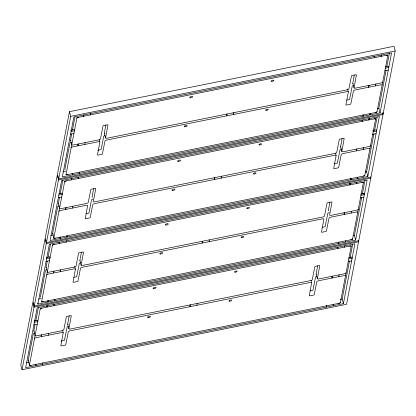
<?xml version="1.0" encoding="UTF-8"?>
<svg xmlns="http://www.w3.org/2000/svg" width="416" height="416" viewBox="0 0 416 416"><rect width="100%" height="100%" fill="white"/><g stroke="black" fill="none" stroke-linecap="round" stroke-linejoin="round"><path stroke-width="0.62" d="M317.632 265.912L316.15 273.941A1.747 0.614 -14.8 0 0 316.358 274.243M329.852 202.306L328.37 210.335A1.747 0.614 -14.8 0 0 328.775 210.704M342.072 138.7L340.584 146.734A1.747 0.614 -14.8 0 0 340.995 147.098M354.292 75.098L352.804 83.127A1.747 0.614 -14.8 0 0 353.012 83.434M69.176 315.983L67.673 324.017A1.747 0.614 -14.8 0 0 68.078 324.381M81.396 252.377L79.888 260.411A1.747 0.614 -14.8 0 0 80.096 260.718M93.616 188.776L92.108 196.81A1.747 0.614 -14.8 0 0 92.513 197.174M105.836 125.169L104.328 133.203A1.747 0.614 -14.8 0 0 104.536 133.51M358.233 240.599L358.545 241.764L34.05 307.164L32.817 302.5L20.8 365.045L22.032 369.71L346.528 304.314L395.2 50.955L393.968 46.29L69.472 111.686L57.455 174.236L58.687 178.896L383.183 113.5L382.876 112.336M22.032 369.71L70.704 116.35L69.472 111.686M37.882 304.106L49.395 244.197L367.13 180.164L355.618 240.074L37.882 304.106L37.575 302.942M35.032 324.776L33.873 330.829A1.747 0.614 -14.8 0 0 34.278 331.193M35.776 320.928L38.308 307.736M47.252 261.175L46.093 267.223A1.747 0.614 -14.8 0 0 46.296 267.53M47.991 257.327L50.528 244.13M59.472 197.569L58.313 203.616A1.747 0.614 -14.8 0 0 58.38 203.84M60.211 193.721L62.748 180.528M71.692 133.968L70.528 140.015A1.747 0.614 -14.8 0 0 70.933 140.379M72.431 130.12L74.963 116.922M36.062 364.348L35.807 365.664L35.474 364.4M41.74 334.786L41.382 336.632L41.049 335.369M47.315 305.755L47.06 307.076L46.727 305.812M48.277 300.742L48.027 302.063L47.689 300.799M53.955 271.185L53.602 273.031L53.269 271.768M59.535 242.154L59.28 243.474L58.947 242.211M60.497 237.136L60.242 238.456L59.909 237.193M66.175 207.579L65.822 209.425L65.489 208.161M71.755 178.547L71.5 179.868L71.167 178.604M72.717 173.534L72.462 174.855L72.129 173.592M78.395 143.978L78.042 145.824L77.704 144.56M83.97 114.946L83.72 116.262L83.382 114.998M42.567 364.302L42.822 362.986M48.142 335.27L48.5 333.424M53.82 305.713L54.075 304.392M54.787 300.7L55.037 299.38M60.715 269.823L60.362 271.669L60.138 270.826M66.04 242.112L66.295 240.791M67.257 235.773L67.002 237.094L66.784 236.252M72.582 208.062L72.935 206.216M78.515 177.185L78.26 178.506L78.036 177.663M79.222 173.493L79.477 172.172M84.802 144.461L85.155 142.615M90.48 114.899L90.735 113.584M190.466 304.814L190.112 306.66L189.774 305.396M202.686 241.212L202.327 243.058L201.994 241.795M214.9 177.606L214.547 179.452L214.214 178.188M227.12 114L226.767 115.851L226.434 114.587M196.872 305.297L197.226 303.451M209.092 241.696L209.446 239.85M221.666 176.244L221.307 178.09L221.083 177.247M233.88 112.637L233.527 114.488L233.303 113.646M326.752 305.76L326.498 307.081L326.165 305.817M332.431 276.203L332.077 278.049L331.744 276.786M338.01 247.172L337.756 248.492L337.423 247.229M338.972 242.159L338.718 243.48L338.385 242.216M344.651 212.597L344.297 214.448L343.964 213.184M350.225 183.57L349.976 184.886L349.643 183.622M351.192 178.552L350.938 179.873L350.605 178.61M356.871 148.996L356.517 150.842L356.179 149.578M362.445 119.964L362.196 121.285L361.858 120.021M363.412 114.951L363.158 116.267L362.825 115.003M369.091 85.389L368.732 87.24L368.399 85.977M374.665 56.358L374.41 57.678L374.078 56.415M333.512 304.398L333.258 305.718L333.039 304.876M338.837 276.687L339.191 274.841M344.77 245.809L344.516 247.13L344.292 246.288M345.478 242.117L345.732 240.796M351.057 213.086L351.411 211.234M356.736 183.524L356.99 182.208M357.698 178.511L357.952 177.19M363.631 147.633L363.277 149.479L363.054 148.637M369.205 118.602L368.956 119.922L368.732 119.08M370.172 113.589L369.918 114.904L369.694 114.062M375.492 85.878L375.851 84.027M381.425 54.995L381.17 56.316L380.952 55.474M343.403 303.675L354.91 243.766L37.175 307.798L25.667 367.708L343.403 303.675L342.17 299.01L349.513 260.77M350.126 257.587L352.7 244.202M355.618 240.074L354.385 235.409L361.733 197.168M362.346 193.981L364.915 180.596M367.838 176.467L379.345 116.558L61.615 180.591L50.102 240.5L367.838 176.467L366.605 171.803L373.953 133.562M374.566 130.38L377.135 116.995M380.058 112.861L391.565 52.952L73.83 116.99L62.322 176.899L380.058 112.861L378.825 108.202L386.048 70.595M386.781 66.773L389.475 52.754M363.802 194.47L364.005 193.414L360.625 194.095M70.704 116.35L395.2 50.955M70.71 130.239L74.09 129.558L74.422 130.822L71.042 131.503M385.627 66.773L388.445 66.206L388.778 67.47L385.398 68.151M70.538 134.144L73.918 133.463M384.888 70.788L388.268 70.106M97.838 150.238L100.277 149.75A0.874 0.307 -14.8 0 0 101.187 149.25L103.719 136.37A1.747 0.614 -14.8 0 1 104.905 135.543M346.689 100.09L348.717 99.679A0.874 0.307 -14.8 0 0 349.627 99.18L352.196 86.294A1.747 0.614 -14.8 0 1 353.704 85.368M62.998 171.85L65.546 171.335M377.551 108.456L378.825 108.202M59.051 193.731L61.87 193.164L62.202 194.428L58.822 195.109M372.845 130.489L376.225 129.808L376.558 131.071L373.178 131.752L372.954 130.91M58.318 197.746L61.698 197.064M372.674 134.394L376.054 133.713M86.029 213.762L88.057 213.351A0.874 0.307 -14.8 0 0 88.967 212.852L91.499 199.971A1.747 0.614 -14.8 0 1 93.007 199.046M334.064 163.774L336.502 163.285A0.874 0.307 -14.8 0 0 337.407 162.786L339.981 149.895A1.747 0.614 -14.8 0 1 341.484 148.97M50.783 235.451L53.331 234.941M365.331 172.063L366.605 171.803M370.963 177.107L46.472 242.502L45.24 237.838L57.252 175.292L58.484 179.951L382.98 114.556L382.673 113.391M46.27 257.447L49.65 256.766L49.988 258.029L46.608 258.71L46.384 257.868M360.958 195.359L364.338 194.678L364.005 193.414M46.098 261.352L49.478 260.671M360.454 197.995L363.834 197.314M73.809 277.368L75.837 276.957A0.874 0.307 -14.8 0 0 76.747 276.458L79.279 263.578A1.747 0.614 -14.8 0 1 80.47 262.751M322.249 227.297L324.282 226.886A0.874 0.307 -14.8 0 0 325.187 226.387L327.761 213.502A1.747 0.614 -14.8 0 1 329.269 212.576M38.563 299.057L41.111 298.542M353.116 235.664L354.385 235.409M358.748 240.708L34.252 306.108L33.02 301.444L45.037 238.893L46.27 243.558L370.76 178.162L370.453 176.998M34.055 321.053L37.435 320.372L37.768 321.636L34.388 322.317M348.972 257.587L351.785 257.015L352.123 258.279L348.743 258.96M33.878 324.953L37.258 324.272M348.234 261.602L351.614 260.92M61.183 341.052L63.622 340.564A0.874 0.307 -14.8 0 0 64.527 340.059L67.064 327.179A1.747 0.614 -14.8 0 1 68.572 326.253M310.029 290.898L312.062 290.493A0.874 0.307 -14.8 0 0 312.972 289.994L315.541 277.103A1.747 0.614 -14.8 0 1 316.727 276.276M26.343 362.664L28.891 362.149M340.257 299.395L342.17 299.01M352.81 83.242L354.042 87.906M347.552 88.956L348.322 91.868M340.595 146.848L341.827 151.507M335.488 153.14L336.107 155.475M316.155 274.056L317.387 278.72M311.048 280.348L311.667 282.682M104.333 133.318L105.565 137.982M99.232 139.615L99.845 141.944M70.533 140.13L71.765 144.794M79.893 260.525L81.125 265.19M58.318 203.731L59.545 208.395M74.636 266.24L75.405 269.152M52.634 233.293L53.867 237.957M67.678 324.132L68.91 328.796M46.098 267.337L47.33 272.002M62.572 330.424L63.19 332.758M33.878 330.944L35.11 335.603M28.2 360.5L29.432 365.165M382.127 85.171A1.747 0.614 -14.8 0 0 380.562 84.854L355.248 89.955A1.747 0.614 -14.8 0 0 353.428 90.953L350.86 103.844A0.874 0.307 -14.8 0 1 349.95 104.343L346.7 104.998A0.874 0.307 -14.8 0 1 345.92 104.837L348.327 91.983A1.747 0.614 -14.8 0 0 346.767 91.666L106.766 140.031A1.747 0.614 -14.8 0 0 104.952 141.034L102.419 153.915A0.874 0.307 -14.8 0 1 101.509 154.414L98.259 155.069A0.874 0.307 -14.8 0 1 97.479 154.908L99.85 142.059A1.747 0.614 -14.8 0 0 98.285 141.742L72.972 146.843A1.747 0.614 -14.8 0 0 71.152 147.846M377.057 111.566A1.747 0.614 -14.8 0 1 375.242 112.564M67.647 174.554A1.747 0.614 -14.8 0 1 66.082 174.236M65.057 169.879A1.747 0.614 -14.8 0 1 64.849 169.572L69.919 143.182A1.747 0.614 -14.8 0 1 71.427 142.256M71.76 144.68A1.747 0.614 -14.8 0 0 73.325 144.997L98.644 139.896A1.747 0.614 -14.8 0 0 100.459 138.897L103.028 126.006A0.874 0.307 -14.8 0 1 103.938 125.507L107.188 124.852A0.874 0.307 -14.8 0 1 107.968 125.013L105.56 137.868A1.747 0.614 -14.8 0 0 107.125 138.185L347.121 89.82A1.747 0.614 -14.8 0 0 348.936 88.821L351.473 75.941A0.874 0.307 -14.8 0 1 352.378 75.436L355.628 74.786A0.874 0.307 -14.8 0 1 356.413 74.942L354.037 87.792A1.747 0.614 -14.8 0 0 355.602 88.109L380.921 83.008A1.747 0.614 -14.8 0 0 382.736 82.004M76.83 118.284A1.747 0.614 -14.8 0 1 78.65 117.286M386.24 55.297A1.747 0.614 -14.8 0 1 387.806 55.614M35.105 335.488A1.747 0.614 -14.8 0 0 36.67 335.811L61.984 330.704A1.747 0.614 -14.8 0 0 63.804 329.706L66.373 316.82A0.874 0.307 -14.8 0 1 67.283 316.321L70.528 315.666A0.874 0.307 -14.8 0 1 71.313 315.822L68.905 328.682A1.747 0.614 -14.8 0 0 70.465 328.999L310.466 280.628A1.747 0.614 -14.8 0 0 312.281 279.63L314.813 266.75A0.874 0.307 -14.8 0 1 315.723 266.25L318.973 265.595A0.874 0.307 -14.8 0 1 319.753 265.756L317.382 278.606A1.747 0.614 -14.8 0 0 318.947 278.923L344.261 273.816A1.747 0.614 -14.8 0 0 346.081 272.818M40.175 309.098A1.747 0.614 -14.8 0 1 41.99 308.1M349.586 246.106A1.747 0.614 -14.8 0 1 351.151 246.428M345.472 275.985A1.747 0.614 -14.8 0 0 343.907 275.668L318.588 280.769A1.747 0.614 -14.8 0 0 316.774 281.767L314.205 294.658A0.874 0.307 -14.8 0 1 313.295 295.157L310.045 295.807A0.874 0.307 -14.8 0 1 309.265 295.651L311.672 282.797A1.747 0.614 -14.8 0 0 310.107 282.48L70.112 330.845A1.747 0.614 -14.8 0 0 68.297 331.843L65.759 344.724A0.874 0.307 -14.8 0 1 64.849 345.223L61.604 345.878A0.874 0.307 -14.8 0 1 60.819 345.722L63.196 332.873A1.747 0.614 -14.8 0 0 61.63 332.556L36.312 337.657A1.747 0.614 -14.8 0 0 34.497 338.655M340.402 302.375A1.747 0.614 -14.8 0 1 338.582 303.378M30.992 365.368A1.747 0.614 -14.8 0 1 29.427 365.05M28.402 360.693A1.747 0.614 -14.8 0 1 28.194 360.386L33.264 333.996A1.747 0.614 -14.8 0 1 34.772 333.065M47.325 271.887A1.747 0.614 -14.8 0 0 48.885 272.204L74.204 267.103A1.747 0.614 -14.8 0 0 76.019 266.105L78.593 253.214A0.874 0.307 -14.8 0 1 79.498 252.715L82.748 252.06A0.874 0.307 -14.8 0 1 83.533 252.221L81.12 265.075A1.747 0.614 -14.8 0 0 82.685 265.392L322.681 217.027A1.747 0.614 -14.8 0 0 324.501 216.029L327.033 203.148A0.874 0.307 -14.8 0 1 327.943 202.649L331.193 201.994A0.874 0.307 -14.8 0 1 331.973 202.15L329.602 214.999A1.747 0.614 -14.8 0 0 331.162 215.316L356.481 210.215A1.747 0.614 -14.8 0 0 358.296 209.217M52.395 245.492A1.747 0.614 -14.8 0 1 54.21 244.494M361.806 182.504A1.747 0.614 -14.8 0 1 363.366 182.822M357.687 212.384A1.747 0.614 -14.8 0 0 356.127 212.061L330.808 217.162A1.747 0.614 -14.8 0 0 328.994 218.161L326.42 231.052A0.874 0.307 -14.8 0 1 325.515 231.551L322.265 232.206A0.874 0.307 -14.8 0 1 321.485 232.045L323.892 219.19A1.747 0.614 -14.8 0 0 322.327 218.873L82.332 267.244A1.747 0.614 -14.8 0 0 80.512 268.242L77.979 281.122A0.874 0.307 -14.8 0 1 77.069 281.622L73.819 282.277A0.874 0.307 -14.8 0 1 73.039 282.116L75.416 269.266A1.747 0.614 -14.8 0 0 73.85 268.949L48.532 274.05A1.747 0.614 -14.8 0 0 46.717 275.054M352.617 238.774A1.747 0.614 -14.8 0 1 350.802 239.772M43.207 301.761A1.747 0.614 -14.8 0 1 41.647 301.444M40.617 297.086A1.747 0.614 -14.8 0 1 40.414 296.78L45.484 270.39A1.747 0.614 -14.8 0 1 46.67 269.563M369.907 148.777A1.747 0.614 -14.8 0 0 368.347 148.46L343.028 153.561A1.747 0.614 -14.8 0 0 341.214 154.56L338.64 167.445A0.874 0.307 -14.8 0 1 337.73 167.944L334.485 168.6A0.874 0.307 -14.8 0 1 333.7 168.444L336.112 155.589A1.747 0.614 -14.8 0 0 334.547 155.272L94.552 203.637A1.747 0.614 -14.8 0 0 92.732 204.636L90.199 217.516A0.874 0.307 -14.8 0 1 89.289 218.015L86.039 218.67A0.874 0.307 -14.8 0 1 85.259 218.514L87.63 205.665A1.747 0.614 -14.8 0 0 86.07 205.348L60.752 210.449A1.747 0.614 -14.8 0 0 58.932 211.448M364.837 175.167A1.747 0.614 -14.8 0 1 363.022 176.171M55.427 238.16A1.747 0.614 -14.8 0 1 53.862 237.843M53.035 233.542A1.747 0.614 -14.8 0 1 52.634 233.178L57.704 206.783A1.747 0.614 -14.8 0 1 59.207 205.858M59.54 208.281A1.747 0.614 -14.8 0 0 61.105 208.603L86.424 203.497A1.747 0.614 -14.8 0 0 88.239 202.498L90.813 189.613A0.874 0.307 -14.8 0 1 91.718 189.114L94.968 188.458A0.874 0.307 -14.8 0 1 95.748 188.614L93.34 201.474A1.747 0.614 -14.8 0 0 94.905 201.791L334.901 153.421A1.747 0.614 -14.8 0 0 336.721 152.422L339.253 139.542A0.874 0.307 -14.8 0 1 340.163 139.043L343.408 138.388A0.874 0.307 -14.8 0 1 344.193 138.549L341.817 151.398A1.747 0.614 -14.8 0 0 343.382 151.715L368.701 146.609A1.747 0.614 -14.8 0 0 370.516 145.61M64.61 181.891A1.747 0.614 -14.8 0 1 66.43 180.887M374.026 118.898A1.747 0.614 -14.8 0 1 375.586 119.22M40.3 308.438L29.297 365.711L340.272 303.035L351.276 245.768L40.3 308.438M52.52 244.837L41.517 302.104L352.492 239.434L363.496 182.161L52.52 244.837M64.74 181.23L53.737 238.498L364.712 175.828L375.716 118.56L64.74 181.23M76.96 117.624L65.957 174.897L376.932 112.226L387.93 54.954L76.96 117.624M266.261 110.38A1.399 0.489 -14.8 0 0 268.278 109.465A1.399 0.489 -14.8 0 0 266.23 109.512A1.399 0.489 -14.8 0 0 266.261 110.38M184.943 126.802A1.56 0.551 -14.8 0 0 187.158 125.772A1.56 0.551 -14.8 0 0 184.834 125.85A1.56 0.551 -14.8 0 0 184.943 126.802M271.84 81.349A1.399 0.489 -14.8 0 0 273.858 80.439A1.399 0.489 -14.8 0 0 271.804 80.48A1.399 0.489 -14.8 0 0 271.84 81.349M190.512 97.802A1.56 0.551 -14.8 0 0 192.733 96.767A1.56 0.551 -14.8 0 0 190.408 96.845A1.56 0.551 -14.8 0 0 190.512 97.802M235.186 272.163A1.399 0.489 -14.8 0 0 237.198 271.248A1.399 0.489 -14.8 0 0 235.149 271.294A1.399 0.489 -14.8 0 0 235.186 272.163M153.858 288.61A1.56 0.551 -14.8 0 0 156.073 287.576A1.56 0.551 -14.8 0 0 153.748 287.659A1.56 0.551 -14.8 0 0 153.858 288.61M229.606 301.189A1.399 0.489 -14.8 0 0 231.624 300.279A1.399 0.489 -14.8 0 0 229.57 300.321A1.399 0.489 -14.8 0 0 229.606 301.189M148.283 317.616A1.56 0.551 -14.8 0 0 150.504 316.581A1.56 0.551 -14.8 0 0 148.179 316.659A1.56 0.551 -14.8 0 0 148.283 317.616M247.4 208.556A1.399 0.489 -14.8 0 0 249.418 207.646A1.399 0.489 -14.8 0 0 247.369 207.688A1.399 0.489 -14.8 0 0 247.4 208.556M166.072 225.009A1.56 0.551 -14.8 0 0 168.293 223.974A1.56 0.551 -14.8 0 0 165.968 224.052A1.56 0.551 -14.8 0 0 166.072 225.009M241.826 237.588A1.399 0.489 -14.8 0 0 243.844 236.673A1.399 0.489 -14.8 0 0 241.79 236.72A1.399 0.489 -14.8 0 0 241.826 237.588M160.503 254.01A1.56 0.551 -14.8 0 0 162.724 252.98A1.56 0.551 -14.8 0 0 160.394 253.058A1.56 0.551 -14.8 0 0 160.503 254.01M254.046 173.982A1.399 0.489 -14.8 0 0 256.058 173.072A1.399 0.489 -14.8 0 0 254.01 173.113A1.399 0.489 -14.8 0 0 254.046 173.982M172.723 190.408A1.56 0.551 -14.8 0 0 174.938 189.374A1.56 0.551 -14.8 0 0 172.614 189.452A1.56 0.551 -14.8 0 0 172.723 190.408M259.62 144.955A1.399 0.489 -14.8 0 0 261.638 144.04A1.399 0.489 -14.8 0 0 259.584 144.087A1.399 0.489 -14.8 0 0 259.62 144.955M178.292 161.403A1.56 0.551 -14.8 0 0 180.513 160.368A1.56 0.551 -14.8 0 0 178.188 160.446A1.56 0.551 -14.8 0 0 178.292 161.403"/></g></svg>
